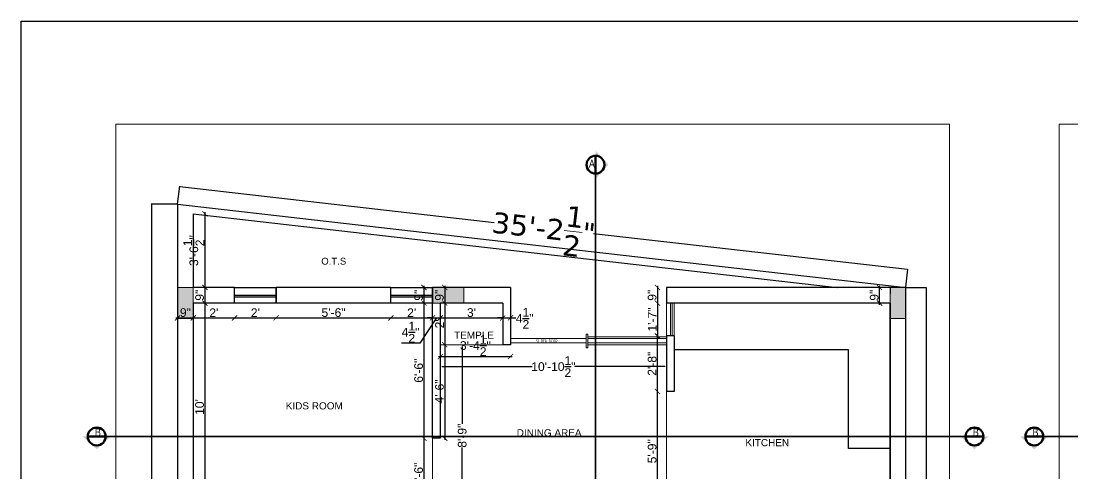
# Model space of a CAD drawing. Header units: inches. Extents: x -22123 to -20407, y -44696 to -43478.
# Drawn here: x -22123 to -21516, y -43739 to -43478 of the extents above; entities that cross this region are included whole.
import ezdxf

# ---------------------------------------------------------------- set-up
doc = ezdxf.new("R2010")
doc.units = ezdxf.units.IN
doc.header["$LTSCALE"] = 0.01
doc.header["$MEASUREMENT"] = 0
doc.header["$PDMODE"] = 3
for name, color, linetype in [('7', 5, 'Continuous'), ('PDF3_Text', 6, 'Continuous'), ('TEXT', 7, 'Continuous')]:
    doc.layers.add(name, color=color, linetype=linetype)
for name, color, linetype, lineweight in [('A-HATCH', 9, 'Continuous', 5), ('DIMENSION', 253, 'Continuous', 0), ('wall', 30, 'Continuous', 50)]:
    doc.layers.add(name, color=color, linetype=linetype, lineweight=lineweight)
doc.styles.add('ISO', font='iso.shx', dxfattribs={"width": 0.7})
doc.styles.add('PDF Arial', font='arial.ttf')
doc.styles.add('SMALL', font='arial.ttf')
doc.styles.get("Standard").update_dxf_attribs({"font": 'arial.ttf'})
doc.styles.add('style1', font='verdana.ttf', dxfattribs={"height": 12})
doc.dimstyles.new('Copy of Standard', dxfattribs={"dimtxt": 12, "dimasz": 0.18, "dimexe": 0.18, "dimexo": 0.0625, "dimgap": 0.09, "dimtad": 0, "dimdec": 1, "dimzin": 0, "dimdsep": 46, "dimlunit": 4, "dimtxsty": 'style1', "dimcen": 0.09, "dimadec": 0, "dimazin": 0, "dimtfac": 1, "dimtdec": 1, "dimtofl": 0, "dimtmove": 0, "dimatfit": 3, "dimfxl": 1, "dimtolj": 1, "dimtzin": 0, "dimarcsym": 0})
doc.dimstyles.new('Standard$0', dxfattribs={"dimtxt": 9, "dimasz": 6, "dimexe": 0.0625, "dimexo": 0.0625, "dimgap": 0.09, "dimtad": 0, "dimdec": 4, "dimzin": 0, "dimdsep": 46, "dimlunit": 4, "dimtxsty": 'Standard', "dimcen": 0.09, "dimse1": 1, "dimse2": 1, "dimclrt": 256, "dimadec": 0, "dimazin": 0, "dimtfac": 1, "dimtdec": 4, "dimtofl": 0, "dimtmove": 0, "dimatfit": 1, "dimfxl": 1, "dimtolj": 1, "dimtzin": 0, "dimarcsym": 0})
doc.dimstyles.new('working', dxfattribs={"dimtxt": 5, "dimasz": 3, "dimexe": 1, "dimexo": 0, "dimgap": 0.5, "dimtad": 1, "dimdec": 1, "dimzin": 0, "dimdsep": 46, "dimlunit": 4, "dimtxsty": 'SMALL', "dimblk": 'ARCHTICK', "dimcen": 1, "dimdle": 1, "dimse1": 1, "dimse2": 1, "dimclrd": 256, "dimclre": 256, "dimclrt": 256, "dimadec": 0, "dimazin": 0, "dimtfac": 1, "dimtdec": 1, "dimtmove": 1, "dimatfit": 0, "dimldrblk": 'ARCHTICK', "dimfxl": 1, "dimtolj": 1, "dimtzin": 0, "dimlwd": -1, "dimlwe": -1, "dimarcsym": 0})

# ---------------------------------------------------------------- blocks, each defined once
blk = doc.blocks.new('*D405')
at = {"layer": 'Defpoints', "color": 0, "ltscale": 12, "transparency": 16777216}
for p in [(-21612.23, -43631.64), (-21600.54, -43631.64), (-21612.23, -44087.64)]:
    blk.add_point(p, dxfattribs=at)
at = {"layer": 'DIMENSION', "color": 0, "lineweight": -2, "ltscale": 12, "transparency": 16777216}
for p, q in [((-21612.17, -43631.64), (-21600.36, -43631.64)), ((-21600.54, -43631.82), (-21600.54, -43849.68)), ((-21600.54, -44087.46), (-21600.54, -43872.61)), ((-21612.17, -44087.64), (-21600.36, -44087.64))]:
    blk.add_line(p, q, dxfattribs=at)
at = {"layer": 'DIMENSION', "color": 0, "ltscale": 12, "transparency": 16777216}
for points in [[(-21600.57, -43631.82), (-21600.51, -43631.82), (-21600.54, -43631.64)], [(-21600.57, -44087.46), (-21600.51, -44087.46), (-21600.54, -44087.64)]]:
    blk.add_solid(points, dxfattribs=at)
at = {"layer": 'DIMENSION', "color": 0, "ltscale": 12, "transparency": 16777216, "insert": (-21600.54, -43861.14), "char_height": 12, "attachment_point": 5, "rotation": 90, "style": 'style1'}
blk.add_mtext("\\A1;38'", dxfattribs=at)
blk = doc.blocks.new('*D406')
at = {"layer": 'Defpoints', "color": 0, "ltscale": 12, "transparency": 16777216}
for p in [(-22032.23, -43583.64), (-21611.06, -43621.37), (-21612.23, -43631.64)]:
    blk.add_point(p, dxfattribs=at)
at = {"layer": 'DIMENSION', "color": 0, "lineweight": -2, "ltscale": 12, "transparency": 16777216}
for p, q in [((-22032.22, -43583.58), (-22031.03, -43573.19)), ((-22030.88, -43573.39), (-21849.71, -43594.09)), ((-21611.23, -43621.35), (-21792.4, -43600.64)), ((-21612.22, -43631.58), (-21611.03, -43621.19))]:
    blk.add_line(p, q, dxfattribs=at)
at = {"layer": 'DIMENSION', "color": 0, "ltscale": 12, "transparency": 16777216}
for points in [[(-22030.87, -43573.36), (-22030.88, -43573.42), (-22031.06, -43573.37)], [(-21611.23, -43621.32), (-21611.24, -43621.38), (-21611.06, -43621.37)]]:
    blk.add_solid(points, dxfattribs=at)
at = {"layer": 'DIMENSION', "color": 0, "ltscale": 12, "transparency": 16777216, "insert": (-21821.06, -43597.37), "char_height": 12, "attachment_point": 5, "rotation": 353.4802, "style": 'style1'}
blk.add_mtext('\\A1;35\'-2{\\H1.000000x;\\S1/2;}"', dxfattribs=at)
blk = doc.blocks.new('_ArchTick')
at = {"color": 0, "linetype": 'ByBlock', "const_width": 0.15}
blk.add_lwpolyline([(-0.5, -0.5), (0.5, 0.5)], dxfattribs=at)
blk = doc.blocks.new('*D407')
at = {"layer": '7', "ltscale": 12, "transparency": 16777216}
blk.add_line((-22033.23, -43649.23), (-22022.23, -43649.23), dxfattribs=at)
at = {"layer": 'Defpoints', "color": 0, "ltscale": 12, "transparency": 16777216}
for p in [(-22032.23, -43642.79), (-22023.23, -43640.64), (-22023.23, -43649.23)]:
    blk.add_point(p, dxfattribs=at)
at = {"layer": '7', "ltscale": 12, "transparency": 16777216, "xscale": 3, "yscale": 3, "zscale": 3, "rotation": 180}
blk.add_blockref('_ArchTick', (-22032.23, -43649.23), dxfattribs=at)
at = {"layer": '7', "ltscale": 12, "transparency": 16777216, "xscale": 3, "yscale": 3, "zscale": 3}
blk.add_blockref('_ArchTick', (-22023.23, -43649.23), dxfattribs=at)
at = {"layer": '7', "ltscale": 12, "transparency": 16777216, "insert": (-22027.73, -43646.18), "char_height": 5, "attachment_point": 5, "style": 'SMALL'}
blk.add_mtext('\\A1;9"', dxfattribs=at)
blk = doc.blocks.new('*D408')
at = {"layer": '7', "ltscale": 12, "transparency": 16777216}
blk.add_line((-22024.23, -43649.23), (-21998.39, -43649.23), dxfattribs=at)
at = {"layer": 'Defpoints', "color": 0, "ltscale": 12, "transparency": 16777216}
for p in [(-22023.23, -43640.64), (-21999.39, -43640.64), (-21999.39, -43649.23)]:
    blk.add_point(p, dxfattribs=at)
at = {"layer": '7', "ltscale": 12, "transparency": 16777216, "xscale": 3, "yscale": 3, "zscale": 3, "rotation": 180}
blk.add_blockref('_ArchTick', (-22023.23, -43649.23), dxfattribs=at)
at = {"layer": '7', "ltscale": 12, "transparency": 16777216, "xscale": 3, "yscale": 3, "zscale": 3}
blk.add_blockref('_ArchTick', (-21999.39, -43649.23), dxfattribs=at)
at = {"layer": '7', "ltscale": 12, "transparency": 16777216, "insert": (-22011.31, -43646.22), "char_height": 5, "attachment_point": 5, "style": 'SMALL'}
blk.add_mtext("\\A1;2'", dxfattribs=at)
blk = doc.blocks.new('*D409')
at = {"layer": '7', "ltscale": 12, "transparency": 16777216}
blk.add_line((-22000.39, -43649.23), (-21974.39, -43649.23), dxfattribs=at)
at = {"layer": 'Defpoints', "color": 0, "ltscale": 12, "transparency": 16777216}
for p in [(-21999.39, -43640.64), (-21975.39, -43640.64), (-21975.39, -43649.23)]:
    blk.add_point(p, dxfattribs=at)
at = {"layer": '7', "ltscale": 12, "transparency": 16777216, "xscale": 3, "yscale": 3, "zscale": 3, "rotation": 180}
blk.add_blockref('_ArchTick', (-21999.39, -43649.23), dxfattribs=at)
at = {"layer": '7', "ltscale": 12, "transparency": 16777216, "xscale": 3, "yscale": 3, "zscale": 3}
blk.add_blockref('_ArchTick', (-21975.39, -43649.23), dxfattribs=at)
at = {"layer": '7', "ltscale": 12, "transparency": 16777216, "insert": (-21987.39, -43646.22), "char_height": 5, "attachment_point": 5, "style": 'SMALL'}
blk.add_mtext("\\A1;2'", dxfattribs=at)
blk = doc.blocks.new('*D410')
at = {"layer": '7', "ltscale": 12, "transparency": 16777216}
blk.add_line((-21976.39, -43649.23), (-21908.22, -43649.23), dxfattribs=at)
at = {"layer": 'Defpoints', "color": 0, "ltscale": 12, "transparency": 16777216}
for p in [(-21975.39, -43640.64), (-21909.22, -43640.64), (-21909.22, -43649.23)]:
    blk.add_point(p, dxfattribs=at)
at = {"layer": '7', "ltscale": 12, "transparency": 16777216, "xscale": 3, "yscale": 3, "zscale": 3, "rotation": 180}
blk.add_blockref('_ArchTick', (-21975.39, -43649.23), dxfattribs=at)
at = {"layer": '7', "ltscale": 12, "transparency": 16777216, "xscale": 3, "yscale": 3, "zscale": 3}
blk.add_blockref('_ArchTick', (-21909.22, -43649.23), dxfattribs=at)
at = {"layer": '7', "ltscale": 12, "transparency": 16777216, "insert": (-21942.3, -43646.18), "char_height": 5, "attachment_point": 5, "style": 'SMALL'}
blk.add_mtext('\\A1;5\'-6"', dxfattribs=at)
blk = doc.blocks.new('*D411')
at = {"layer": '7', "ltscale": 12, "transparency": 16777216}
blk.add_line((-21910.22, -43649.23), (-21884.22, -43649.23), dxfattribs=at)
at = {"layer": 'Defpoints', "color": 0, "ltscale": 12, "transparency": 16777216}
for p in [(-21909.22, -43640.64), (-21885.22, -43640.64), (-21885.22, -43649.23)]:
    blk.add_point(p, dxfattribs=at)
at = {"layer": '7', "ltscale": 12, "transparency": 16777216, "xscale": 3, "yscale": 3, "zscale": 3, "rotation": 180}
blk.add_blockref('_ArchTick', (-21909.22, -43649.23), dxfattribs=at)
at = {"layer": '7', "ltscale": 12, "transparency": 16777216, "xscale": 3, "yscale": 3, "zscale": 3}
blk.add_blockref('_ArchTick', (-21885.22, -43649.23), dxfattribs=at)
at = {"layer": '7', "ltscale": 12, "transparency": 16777216, "insert": (-21897.22, -43646.22), "char_height": 5, "attachment_point": 5, "style": 'SMALL'}
blk.add_mtext("\\A1;2'", dxfattribs=at)
blk = doc.blocks.new('*D412')
at = {"layer": '7', "ltscale": 12, "transparency": 16777216}
for p, q in [((-21882.97, -43649.23), (-21892.58, -43663.82)), ((-21885.22, -43649.23), (-21888.22, -43649.23)), ((-21885.22, -43649.23), (-21880.73, -43649.23)), ((-21885.22, -43649.23), (-21880.73, -43649.23)), ((-21880.73, -43649.23), (-21877.73, -43649.23)), ((-21892.58, -43663.82), (-21903.17, -43663.82))]:
    blk.add_line(p, q, dxfattribs=at)
at = {"layer": 'Defpoints', "color": 0, "ltscale": 12, "transparency": 16777216}
for p in [(-21885.22, -43640.64), (-21880.73, -43640.64), (-21880.73, -43649.23)]:
    blk.add_point(p, dxfattribs=at)
at = {"layer": '7', "ltscale": 12, "transparency": 16777216, "xscale": 3, "yscale": 3, "zscale": 3}
blk.add_blockref('_ArchTick', (-21885.22, -43649.23), dxfattribs=at)
at = {"layer": '7', "ltscale": 12, "transparency": 16777216, "xscale": 3, "yscale": 3, "zscale": 3, "rotation": 180}
blk.add_blockref('_ArchTick', (-21880.73, -43649.23), dxfattribs=at)
at = {"layer": '7', "ltscale": 12, "transparency": 16777216, "insert": (-21897.88, -43657.46), "char_height": 5, "attachment_point": 5, "style": 'SMALL'}
blk.add_mtext('\\A1;4{\\H1.000000x;\\S1/2;}"', dxfattribs=at)
blk = doc.blocks.new('*D413')
at = {"layer": '7', "ltscale": 12, "transparency": 16777216}
blk.add_line((-21881.73, -43649.23), (-21843.73, -43649.23), dxfattribs=at)
at = {"layer": 'Defpoints', "color": 0, "ltscale": 12, "transparency": 16777216}
for p in [(-21880.73, -43640.64), (-21844.73, -43640.64), (-21844.73, -43649.23)]:
    blk.add_point(p, dxfattribs=at)
at = {"layer": '7', "ltscale": 12, "transparency": 16777216, "xscale": 3, "yscale": 3, "zscale": 3, "rotation": 180}
blk.add_blockref('_ArchTick', (-21880.73, -43649.23), dxfattribs=at)
at = {"layer": '7', "ltscale": 12, "transparency": 16777216, "xscale": 3, "yscale": 3, "zscale": 3}
blk.add_blockref('_ArchTick', (-21844.73, -43649.23), dxfattribs=at)
at = {"layer": '7', "ltscale": 12, "transparency": 16777216, "insert": (-21862.73, -43646.17), "char_height": 5, "attachment_point": 5, "style": 'SMALL'}
blk.add_mtext("\\A1;3'", dxfattribs=at)
blk = doc.blocks.new('*D414')
at = {"layer": '7', "ltscale": 12, "transparency": 16777216}
for p, q in [((-21844.73, -43649.23), (-21847.73, -43649.23)), ((-21844.73, -43649.23), (-21840.23, -43649.23)), ((-21840.23, -43649.23), (-21837.23, -43649.23))]:
    blk.add_line(p, q, dxfattribs=at)
at = {"layer": 'Defpoints', "color": 0, "ltscale": 12, "transparency": 16777216}
for p in [(-21844.73, -43640.64), (-21840.23, -43648.15), (-21840.23, -43649.23)]:
    blk.add_point(p, dxfattribs=at)
at = {"layer": '7', "ltscale": 12, "transparency": 16777216, "xscale": 3, "yscale": 3, "zscale": 3}
blk.add_blockref('_ArchTick', (-21844.73, -43649.23), dxfattribs=at)
at = {"layer": '7', "ltscale": 12, "transparency": 16777216, "xscale": 3, "yscale": 3, "zscale": 3, "rotation": 180}
blk.add_blockref('_ArchTick', (-21840.23, -43649.23), dxfattribs=at)
at = {"layer": '7', "ltscale": 12, "transparency": 16777216, "insert": (-21832.04, -43649.47), "char_height": 5, "attachment_point": 5, "style": 'SMALL'}
blk.add_mtext('\\A1;4{\\H1.000000x;\\S1/2;}"', dxfattribs=at)
blk = doc.blocks.new('*D415')
at = {"layer": '7', "ltscale": 12, "transparency": 16777216}
blk.add_line((-22016.49, -43588.2), (-22016.49, -43632.64), dxfattribs=at)
at = {"layer": 'Defpoints', "color": 0, "ltscale": 12, "transparency": 16777216}
for p in [(-22023.23, -43589.2), (-22023.23, -43631.64), (-22016.49, -43631.64)]:
    blk.add_point(p, dxfattribs=at)
at = {"layer": '7', "ltscale": 12, "transparency": 16777216, "xscale": 3, "yscale": 3, "zscale": 3}
for p, rotation in [((-22016.49, -43589.2), 90), ((-22016.49, -43631.64), 270)]:
    blk.add_blockref('_ArchTick', p, dxfattribs=dict(at, rotation=rotation))
at = {"layer": '7', "ltscale": 12, "transparency": 16777216, "insert": (-22022.89, -43610.42), "char_height": 5, "attachment_point": 5, "rotation": 90, "style": 'SMALL'}
blk.add_mtext('\\A1;3\'-6{\\H1.000000x;\\S1/2;}"', dxfattribs=at)
blk = doc.blocks.new('*D416')
at = {"layer": '7', "ltscale": 12, "transparency": 16777216}
blk.add_line((-22016.49, -43630.64), (-22016.49, -43641.64), dxfattribs=at)
at = {"layer": 'Defpoints', "color": 0, "ltscale": 12, "transparency": 16777216}
for p in [(-22023.23, -43631.64), (-22023.23, -43640.64), (-22016.49, -43640.64)]:
    blk.add_point(p, dxfattribs=at)
at = {"layer": '7', "ltscale": 12, "transparency": 16777216, "xscale": 3, "yscale": 3, "zscale": 3}
for p, rotation in [((-22016.49, -43631.64), 90), ((-22016.49, -43640.64), 270)]:
    blk.add_blockref('_ArchTick', p, dxfattribs=dict(at, rotation=rotation))
at = {"layer": '7', "ltscale": 12, "transparency": 16777216, "insert": (-22019.55, -43636.14), "char_height": 5, "attachment_point": 5, "rotation": 90, "style": 'SMALL'}
blk.add_mtext('\\A1;9"', dxfattribs=at)
blk = doc.blocks.new('*D417')
at = {"layer": '7', "ltscale": 12, "transparency": 16777216}
blk.add_line((-22016.49, -43639.64), (-22016.49, -43761.64), dxfattribs=at)
at = {"layer": 'Defpoints', "color": 0, "ltscale": 12, "transparency": 16777216}
for p in [(-22023.23, -43640.64), (-22023.23, -43760.64), (-22016.49, -43760.64)]:
    blk.add_point(p, dxfattribs=at)
at = {"layer": '7', "ltscale": 12, "transparency": 16777216, "xscale": 3, "yscale": 3, "zscale": 3}
for p, rotation in [((-22016.49, -43640.64), 90), ((-22016.49, -43760.64), 270)]:
    blk.add_blockref('_ArchTick', p, dxfattribs=dict(at, rotation=rotation))
at = {"layer": '7', "ltscale": 12, "transparency": 16777216, "insert": (-22019.55, -43700.64), "char_height": 5, "attachment_point": 5, "rotation": 90, "style": 'SMALL'}
blk.add_mtext("\\A1;10'", dxfattribs=at)
blk = doc.blocks.new('*D422')
at = {"layer": '7', "ltscale": 12, "transparency": 16777216}
blk.add_line((-21890.15, -43630.64), (-21890.15, -43641.64), dxfattribs=at)
at = {"layer": 'Defpoints', "color": 0, "ltscale": 12, "transparency": 16777216}
for p in [(-21885.22, -43631.64), (-21890.15, -43640.64), (-21885.22, -43640.64)]:
    blk.add_point(p, dxfattribs=at)
at = {"layer": '7', "ltscale": 12, "transparency": 16777216, "xscale": 3, "yscale": 3, "zscale": 3}
for p, rotation in [((-21890.15, -43631.64), 90), ((-21890.15, -43640.64), 270)]:
    blk.add_blockref('_ArchTick', p, dxfattribs=dict(at, rotation=rotation))
at = {"layer": '7', "ltscale": 12, "transparency": 16777216, "insert": (-21893.2, -43636.14), "char_height": 5, "attachment_point": 5, "rotation": 90, "style": 'SMALL'}
blk.add_mtext('\\A1;9"', dxfattribs=at)
blk = doc.blocks.new('*D423')
at = {"layer": '7', "ltscale": 12, "transparency": 16777216}
blk.add_line((-21890.15, -43639.64), (-21890.15, -43719.64), dxfattribs=at)
at = {"layer": 'Defpoints', "color": 0, "ltscale": 12, "transparency": 16777216}
for p in [(-21885.22, -43640.64), (-21890.15, -43718.64), (-21885.22, -43718.64)]:
    blk.add_point(p, dxfattribs=at)
at = {"layer": '7', "ltscale": 12, "transparency": 16777216, "xscale": 3, "yscale": 3, "zscale": 3}
for p, rotation in [((-21890.15, -43640.64), 90), ((-21890.15, -43718.64), 270)]:
    blk.add_blockref('_ArchTick', p, dxfattribs=dict(at, rotation=rotation))
at = {"layer": '7', "ltscale": 12, "transparency": 16777216, "insert": (-21893.2, -43679.64), "char_height": 5, "attachment_point": 5, "rotation": 90, "style": 'SMALL'}
blk.add_mtext('\\A1;6\'-6"', dxfattribs=at)
blk = doc.blocks.new('*D424')
at = {"layer": '7', "ltscale": 12, "transparency": 16777216}
blk.add_line((-21890.15, -43717.64), (-21890.15, -43761.64), dxfattribs=at)
at = {"layer": 'Defpoints', "color": 0, "ltscale": 12, "transparency": 16777216}
for p in [(-21885.22, -43718.64), (-21890.15, -43760.64), (-21885.27, -43760.64)]:
    blk.add_point(p, dxfattribs=at)
at = {"layer": '7', "ltscale": 12, "transparency": 16777216, "xscale": 3, "yscale": 3, "zscale": 3}
for p, rotation in [((-21890.15, -43718.64), 90), ((-21890.15, -43760.64), 270)]:
    blk.add_blockref('_ArchTick', p, dxfattribs=dict(at, rotation=rotation))
at = {"layer": '7', "ltscale": 12, "transparency": 16777216, "insert": (-21893.2, -43739.64), "char_height": 5, "attachment_point": 5, "rotation": 90, "style": 'SMALL'}
blk.add_mtext('\\A1;3\'-6"', dxfattribs=at)
blk = doc.blocks.new('*D448')
at = {"layer": '7', "ltscale": 12, "transparency": 16777216}
blk.add_line((-21878.14, -43630.64), (-21878.14, -43641.64), dxfattribs=at)
at = {"layer": 'Defpoints', "color": 0, "ltscale": 12, "transparency": 16777216}
for p in [(-21878.14, -43631.64), (-21878.14, -43640.64), (-21878.14, -43640.64)]:
    blk.add_point(p, dxfattribs=at)
at = {"layer": '7', "ltscale": 12, "transparency": 16777216, "xscale": 3, "yscale": 3, "zscale": 3}
for p, rotation in [((-21878.14, -43631.64), 90), ((-21878.14, -43640.64), 270)]:
    blk.add_blockref('_ArchTick', p, dxfattribs=dict(at, rotation=rotation))
at = {"layer": '7', "ltscale": 12, "transparency": 16777216, "insert": (-21881.19, -43636.14), "char_height": 5, "attachment_point": 5, "rotation": 90, "style": 'SMALL'}
blk.add_mtext('\\A1;9"', dxfattribs=at)
blk = doc.blocks.new('*D449')
at = {"layer": '7', "ltscale": 12, "transparency": 16777216}
blk.add_line((-21878.14, -43639.64), (-21878.14, -43665.67), dxfattribs=at)
at = {"layer": 'Defpoints', "color": 0, "ltscale": 12, "transparency": 16777216}
for p in [(-21878.14, -43640.64), (-21880.73, -43664.67), (-21878.14, -43664.67)]:
    blk.add_point(p, dxfattribs=at)
at = {"layer": '7', "ltscale": 12, "transparency": 16777216, "xscale": 3, "yscale": 3, "zscale": 3}
for p, rotation in [((-21878.14, -43640.64), 90), ((-21878.14, -43664.67), 270)]:
    blk.add_blockref('_ArchTick', p, dxfattribs=dict(at, rotation=rotation))
at = {"layer": '7', "ltscale": 12, "transparency": 16777216, "insert": (-21881.15, -43652.65), "char_height": 5, "attachment_point": 5, "rotation": 90, "style": 'SMALL'}
blk.add_mtext("\\A1;2'", dxfattribs=at)
blk = doc.blocks.new('*D450')
at = {"layer": '7', "ltscale": 12, "transparency": 16777216}
blk.add_line((-21878.14, -43663.67), (-21878.14, -43719.64), dxfattribs=at)
at = {"layer": 'Defpoints', "color": 0, "ltscale": 12, "transparency": 16777216}
for p in [(-21880.73, -43664.67), (-21880.73, -43718.64), (-21878.14, -43718.64)]:
    blk.add_point(p, dxfattribs=at)
at = {"layer": '7', "ltscale": 12, "transparency": 16777216, "xscale": 3, "yscale": 3, "zscale": 3}
for p, rotation in [((-21878.14, -43664.67), 90), ((-21878.14, -43718.64), 270)]:
    blk.add_blockref('_ArchTick', p, dxfattribs=dict(at, rotation=rotation))
at = {"layer": '7', "ltscale": 12, "transparency": 16777216, "insert": (-21881.19, -43691.65), "char_height": 5, "attachment_point": 5, "rotation": 90, "style": 'SMALL'}
blk.add_mtext('\\A1;4\'-6"', dxfattribs=at)
blk = doc.blocks.new('*D451')
at = {"layer": '7', "ltscale": 12, "transparency": 16777216}
blk.add_line((-21881.73, -43671.55), (-21839.23, -43671.55), dxfattribs=at)
at = {"layer": 'Defpoints', "color": 0, "ltscale": 12, "transparency": 16777216}
for p in [(-21880.73, -43664.67), (-21840.23, -43664.67), (-21840.23, -43671.55)]:
    blk.add_point(p, dxfattribs=at)
at = {"layer": '7', "ltscale": 12, "transparency": 16777216, "xscale": 3, "yscale": 3, "zscale": 3, "rotation": 180}
blk.add_blockref('_ArchTick', (-21880.73, -43671.55), dxfattribs=at)
at = {"layer": '7', "ltscale": 12, "transparency": 16777216, "xscale": 3, "yscale": 3, "zscale": 3}
blk.add_blockref('_ArchTick', (-21840.23, -43671.55), dxfattribs=at)
at = {"layer": '7', "ltscale": 12, "transparency": 16777216, "insert": (-21860.48, -43665.16), "char_height": 5, "attachment_point": 5, "style": 'SMALL'}
blk.add_mtext('\\A1;3\'-4{\\H1.000000x;\\S1/2;}"', dxfattribs=at)
blk = doc.blocks.new('*D452')
at = {"layer": '7', "ltscale": 12, "transparency": 16777216}
blk.add_line((-21755.47, -43761.64), (-21755.47, -43690.67), dxfattribs=at)
at = {"layer": 'Defpoints', "color": 0, "ltscale": 12, "transparency": 16777216}
for p in [(-21755.47, -43691.67), (-21750.23, -43691.67), (-21750.23, -43760.64)]:
    blk.add_point(p, dxfattribs=at)
at = {"layer": '7', "ltscale": 12, "transparency": 16777216, "xscale": 3, "yscale": 3, "zscale": 3}
for p, rotation in [((-21755.47, -43691.67), 90), ((-21755.47, -43760.64), 270)]:
    blk.add_blockref('_ArchTick', p, dxfattribs=dict(at, rotation=rotation))
at = {"layer": '7', "ltscale": 12, "transparency": 16777216, "insert": (-21758.52, -43726.16), "char_height": 5, "attachment_point": 5, "rotation": 90, "style": 'SMALL'}
blk.add_mtext('\\A1;5\'-9"', dxfattribs=at)
blk = doc.blocks.new('*D453')
at = {"layer": '7', "ltscale": 12, "transparency": 16777216}
blk.add_line((-21755.47, -43692.67), (-21755.47, -43658.64), dxfattribs=at)
at = {"layer": 'Defpoints', "color": 0, "ltscale": 12, "transparency": 16777216}
for p in [(-21755.47, -43659.64), (-21750.23, -43659.64), (-21750.23, -43691.67)]:
    blk.add_point(p, dxfattribs=at)
at = {"layer": '7', "ltscale": 12, "transparency": 16777216, "xscale": 3, "yscale": 3, "zscale": 3}
for p, rotation in [((-21755.47, -43659.64), 90), ((-21755.47, -43691.67), 270)]:
    blk.add_blockref('_ArchTick', p, dxfattribs=dict(at, rotation=rotation))
at = {"layer": '7', "ltscale": 12, "transparency": 16777216, "insert": (-21758.52, -43675.66), "char_height": 5, "attachment_point": 5, "rotation": 90, "style": 'SMALL'}
blk.add_mtext('\\A1;2\'-8"', dxfattribs=at)
blk = doc.blocks.new('*D474')
at = {"layer": 'Defpoints', "color": 0, "ltscale": 12, "transparency": 16777216}
for p in [(-22047.21, -43583.64), (-22032.23, -43583.64), (-22032.23, -44087.64)]:
    blk.add_point(p, dxfattribs=at)
at = {"layer": 'DIMENSION', "color": 0, "lineweight": -2, "ltscale": 12, "transparency": 16777216}
for p, q in [((-22032.29, -43583.64), (-22047.39, -43583.64)), ((-22047.21, -43583.82), (-22047.21, -43823.81)), ((-22047.21, -44087.46), (-22047.21, -43847.47)), ((-22032.29, -44087.64), (-22047.39, -44087.64))]:
    blk.add_line(p, q, dxfattribs=at)
at = {"layer": 'DIMENSION', "color": 0, "ltscale": 12, "transparency": 16777216}
for points in [[(-22047.24, -43583.82), (-22047.18, -43583.82), (-22047.21, -43583.64)], [(-22047.24, -44087.46), (-22047.18, -44087.46), (-22047.21, -44087.64)]]:
    blk.add_solid(points, dxfattribs=at)
at = {"layer": 'DIMENSION', "color": 0, "ltscale": 12, "transparency": 16777216, "insert": (-22047.21, -43835.64), "char_height": 12, "attachment_point": 5, "rotation": 90, "style": 'style1'}
blk.add_mtext("\\A1;42'", dxfattribs=at)
blk = doc.blocks.new('*D478')
at = {"layer": '7', "ltscale": 12, "transparency": 16777216}
blk.add_line((-21627.4, -43641.64), (-21627.4, -43630.64), dxfattribs=at)
at = {"layer": 'Defpoints', "color": 0, "ltscale": 12, "transparency": 16777216}
for p in [(-21627.4, -43631.64), (-21621.23, -43631.64), (-21621.23, -43640.64)]:
    blk.add_point(p, dxfattribs=at)
at = {"layer": '7', "ltscale": 12, "transparency": 16777216, "xscale": 3, "yscale": 3, "zscale": 3}
for p, rotation in [((-21627.4, -43631.64), 90), ((-21627.4, -43640.64), 270)]:
    blk.add_blockref('_ArchTick', p, dxfattribs=dict(at, rotation=rotation))
at = {"layer": '7', "ltscale": 12, "transparency": 16777216, "insert": (-21630.45, -43636.14), "char_height": 5, "attachment_point": 5, "rotation": 90, "style": 'SMALL'}
blk.add_mtext('\\A1;9"', dxfattribs=at)
blk = doc.blocks.new('GDG')
at = {"layer": '7', "lineweight": 0, "ltscale": 12}
h = blk.add_hatch(color=0, dxfattribs=at)
h.dxf.hatch_style = 1
h.paths.add_polyline_path([(15399.68, -12913.11), (15408.68, -12913.11), (15408.68, -12895.11), (15399.68, -12895.11)])
at = {"layer": '7', "color": 0, "lineweight": 0, "ltscale": 12}
blk.add_lwpolyline([(15399.68, -12895.11), (15408.68, -12895.11), (15408.68, -12913.11), (15399.68, -12913.11)], close=True, dxfattribs=at)
blk = doc.blocks.new('*D509')
at = {"layer": '7', "ltscale": 12, "transparency": 16777216}
blk.add_line((-21755.47, -43639.64), (-21755.47, -43660.64), dxfattribs=at)
at = {"layer": 'Defpoints', "color": 0, "ltscale": 12, "transparency": 16777216}
for p in [(-21750.23, -43640.64), (-21755.47, -43659.64), (-21750.23, -43659.64)]:
    blk.add_point(p, dxfattribs=at)
at = {"layer": '7', "ltscale": 12, "transparency": 16777216, "xscale": 3, "yscale": 3, "zscale": 3}
for p, rotation in [((-21755.47, -43640.64), 90), ((-21755.47, -43659.64), 270)]:
    blk.add_blockref('_ArchTick', p, dxfattribs=dict(at, rotation=rotation))
at = {"layer": '7', "lineweight": 0, "ltscale": 12, "transparency": 16777216, "insert": (-21758.48, -43650.14), "char_height": 5, "attachment_point": 5, "rotation": 90, "style": 'SMALL'}
blk.add_mtext('\\A1;1\'-7"', dxfattribs=at)
blk = doc.blocks.new('*D510')
at = {"layer": '7', "ltscale": 12, "transparency": 16777216}
blk.add_line((-21755.47, -43630.64), (-21755.47, -43641.64), dxfattribs=at)
at = {"layer": 'Defpoints', "color": 0, "ltscale": 12, "transparency": 16777216}
for p in [(-21750.23, -43631.64), (-21755.47, -43640.64), (-21750.23, -43640.64)]:
    blk.add_point(p, dxfattribs=at)
at = {"layer": '7', "ltscale": 12, "transparency": 16777216, "xscale": 3, "yscale": 3, "zscale": 3}
for p, rotation in [((-21755.47, -43631.64), 90), ((-21755.47, -43640.64), 270)]:
    blk.add_blockref('_ArchTick', p, dxfattribs=dict(at, rotation=rotation))
at = {"layer": '7', "lineweight": 0, "ltscale": 12, "transparency": 16777216, "insert": (-21758.52, -43636.14), "char_height": 5, "attachment_point": 5, "rotation": 90, "style": 'SMALL'}
blk.add_mtext('\\A1;9"', dxfattribs=at)
blk = doc.blocks.new('*D511')
at = {"layer": 'Defpoints', "color": 0, "transparency": 16777216}
for p in [(-21880.73, -43677.3), (-21750.23, -43677.3), (-21750.23, -43677.3)]:
    blk.add_point(p, dxfattribs=at)
at = {"layer": 'TEXT', "color": 0, "lineweight": -2, "transparency": 16777216}
for p, q in [((-21879.73, -43677.3), (-21827.69, -43677.3)), ((-21751.23, -43677.3), (-21803.27, -43677.3))]:
    blk.add_line(p, q, dxfattribs=at)
at = {"layer": 'TEXT', "color": 0, "transparency": 16777216}
for points in [[(-21879.73, -43677.14), (-21879.73, -43677.47), (-21880.73, -43677.3)], [(-21751.23, -43677.14), (-21751.23, -43677.47), (-21750.23, -43677.3)]]:
    blk.add_solid(points, dxfattribs=at)
at = {"layer": 'TEXT', "transparency": 16777216, "insert": (-21815.48, -43677.3), "char_height": 5, "attachment_point": 5}
blk.add_mtext('\\A1;10\'-10{\\H1.000000x;\\S1/2;}"', dxfattribs=at)
blk = doc.blocks.new('*D512')
at = {"layer": 'Defpoints', "color": 0, "transparency": 16777216}
for p in [(-21874.14, -43664.67), (-21880.73, -43769.64), (-21868.09, -43769.64)]:
    blk.add_point(p, dxfattribs=at)
at = {"layer": 'TEXT', "color": 0, "lineweight": -2, "transparency": 16777216}
for p, q in [((-21868.09, -43665.67), (-21868.09, -43710.41)), ((-21868.09, -43768.64), (-21868.09, -43723.89))]:
    blk.add_line(p, q, dxfattribs=at)
at = {"layer": 'TEXT', "color": 0, "transparency": 16777216}
for points in [[(-21868.25, -43665.67), (-21867.92, -43665.67), (-21868.09, -43664.67)], [(-21868.25, -43768.64), (-21867.92, -43768.64), (-21868.09, -43769.64)]]:
    blk.add_solid(points, dxfattribs=at)
at = {"layer": 'TEXT', "transparency": 16777216, "insert": (-21868.09, -43717.15), "char_height": 5, "attachment_point": 5, "rotation": 90}
blk.add_mtext('\\A1;8\'-9"', dxfattribs=at)

msp = doc.modelspace()

# ---------------------------------------------------------------- hatches: boundary and pattern name
at = {"layer": 'A-HATCH'}
h = msp.add_hatch(color=256, dxfattribs=at)
h.dxf.hatch_style = 1
h.paths.add_polyline_path([(-21791.17812, -43568.94755), (-21783.81024, -43560.82344), (-21791.17812, -43552.69933), (-21791.17812, -43555.66648, -0.414213562), (-21786.02117, -43560.82344, -0.414213562), (-21791.17812, -43565.98039)])
h = msp.add_hatch(color=256, dxfattribs=at)
h.dxf.hatch_style = 1
h.paths.add_polyline_path([(-22087.02171, -43717.61627), (-22078.89761, -43724.98416), (-22070.7735, -43717.61627), (-22073.74065, -43717.61627, -0.414213562), (-22078.89761, -43722.77323, -0.414213562), (-22084.05456, -43717.61627)])
h = msp.add_hatch(color=256, dxfattribs=at)
h.dxf.hatch_style = 1
h.paths.add_polyline_path([(-21580.71535, -43717.61627), (-21572.59124, -43724.98416), (-21564.46713, -43717.61627), (-21567.43429, -43717.61627, -0.414213562), (-21572.59124, -43722.77323, -0.414213562), (-21577.7482, -43717.61627)])
h = msp.add_hatch(color=256, dxfattribs=at)
h.dxf.hatch_style = 1
h.paths.add_polyline_path([(-21546.23934, -43717.61627), (-21538.11523, -43724.98416), (-21529.99112, -43717.61627), (-21532.95828, -43717.61627, -0.414213562), (-21538.11523, -43722.77323, -0.414213562), (-21543.27219, -43717.61627)])

# ---------------------------------------------------------------- linework, layer by layer
at = {"layer": '7', "ltscale": 12}
for p, q in [((-21999.39101, -43636.14108), (-21975.39101, -43636.14108)), ((-21909.2181, -43636.14108), (-21885.2181, -43636.14108)), ((-21999.39101, -43637.14108), (-21975.39101, -43637.14108)), ((-21909.2181, -43637.14108), (-21885.2181, -43637.14108)), ((-21645.22921, -43667.64108), (-21745.72921, -43667.64108)), ((-21645.22921, -43724.64108), (-21645.22921, -43667.64108)), ((-21621.22921, -43724.64108), (-21645.22921, -43724.64108))]:
    msp.add_line(p, q, dxfattribs=at)
at = {"layer": '7', "lineweight": 0, "ltscale": 12}
for p, q in [((-21745.72921, -43640.64108), (-21750.22921, -43640.64108)), ((-21747.97921, -43659.64108), (-21747.97921, -43640.64108)), ((-21746.97921, -43659.64108), (-21746.97921, -43640.64108))]:
    msp.add_line(p, q, dxfattribs=at)
for points in [[(-22067.85627, -43537.48587), (-21586.93369, -43537.48587), (-21586.93369, -44162.89442), (-22067.85627, -44162.89442)], [(-21523.71106, -43537.48587), (-21042.78848, -43537.48587), (-21042.78848, -44162.89442), (-21523.71106, -44162.89442)], [(-21745.72921, -43659.64108), (-21750.22921, -43659.64108), (-21750.22921, -43640.64108), (-21745.72921, -43640.64108)]]:
    msp.add_lwpolyline(points, close=True, dxfattribs=at)
at = {"layer": '7', "ltscale": 12}
for points in [[(-21999.39101, -43631.64108), (-21975.39101, -43631.64108), (-21975.39101, -43640.64108), (-21999.39101, -43640.64108)], [(-21909.2181, -43631.64108), (-21885.2181, -43631.64108), (-21885.2181, -43640.64108), (-21909.2181, -43640.64108)]]:
    msp.add_lwpolyline(points, close=True, dxfattribs=at)
at = {"layer": 'DIMENSION', "ltscale": 12}
for p, q in [((-21999.39101, -43640.64108), (-21999.39101, -43631.64108)), ((-21975.39101, -43640.64108), (-21975.39101, -43631.64108)), ((-21844.72921, -43664.66504), (-21880.72921, -43664.66504)), ((-21750.22921, -43691.67405), (-21750.22921, -43760.64108)), ((-21885.2181, -43718.64108), (-21885.2181, -43760.64108))]:
    msp.add_line(p, q, dxfattribs=at)
at = {"layer": 'DIMENSION', "color": 0, "ltscale": 12}
for p, q in [((-21795.6068, -43660.16504), (-21750.22921, -43660.16504)), ((-21840.22921, -43661.16504), (-21796.67211, -43661.16504)), ((-21840.22921, -43663.66504), (-21796.67211, -43663.66504)), ((-21795.6068, -43661.16504), (-21750.22921, -43661.16504)), ((-21795.6068, -43663.66504), (-21750.22921, -43663.66504)), ((-21795.6068, -43664.66504), (-21750.22921, -43664.66504))]:
    msp.add_line(p, q, dxfattribs=at)
msp.add_lwpolyline([(-21795.6068, -43658.54189), (-21796.67211, -43658.54189), (-21796.67211, -43666.46331), (-21795.6068, -43666.46331)], close=True, dxfattribs=at)
at = {"layer": 'TEXT'}
msp.add_lwpolyline([(-22122.54174, -43477.96482), (-20407.20715, -43477.96482), (-20407.20715, -44696.37943), (-22122.54174, -44696.37943)], close=True, dxfattribs=at)
at = {"layer": 'wall', "color": 1}
for p, q in [((-21791.17812, -43555.66648), (-21791.17812, -43565.98039)), ((-22073.74065, -43717.61627), (-22084.05456, -43717.61627)), ((-21567.43429, -43717.61627), (-21577.7482, -43717.61627)), ((-21532.95828, -43717.61627), (-21543.27219, -43717.61627))]:
    msp.add_line(p, q, dxfattribs=at)
at = {"layer": 'wall', "color": 1, "lineweight": 35}
for p, q in [((-21791.17812, -43565.98039), (-21791.17812, -44139.84628)), ((-21577.7482, -43717.61627), (-22073.74065, -43717.61627)), ((-21023.95568, -43717.61627), (-21532.95828, -43717.61627))]:
    msp.add_line(p, q, dxfattribs=at)
at = {"layer": 'wall', "lineweight": 30}
for p, q in [((-22032.22921, -43583.64108), (-22032.22921, -44087.64108)), ((-22032.22921, -43583.64108), (-21612.22921, -43631.64108)), ((-22023.22921, -43589.19895), (-22023.22921, -43631.64108)), ((-22023.22921, -43589.19895), (-21651.86052, -43631.64108)), ((-21999.39101, -43631.64108), (-22023.22921, -43631.64108)), ((-21999.39101, -43640.64108), (-21999.39101, -43631.64108)), ((-21909.2181, -43631.64108), (-21975.39101, -43631.64108)), ((-21975.39101, -43640.64108), (-21975.39101, -43631.64108)), ((-21909.2181, -43640.64108), (-21909.2181, -43631.64108)), ((-21840.22921, -43631.64108), (-21885.2181, -43631.64108)), ((-21885.2181, -43640.64108), (-21885.2181, -43631.64108)), ((-21840.22921, -43631.64108), (-21840.22921, -43664.66504)), ((-21745.72921, -43631.64108), (-21750.22921, -43631.64108)), ((-21750.22921, -43631.64108), (-21750.22921, -43640.64108)), ((-21612.22921, -43631.64108), (-21745.72921, -43631.64108)), ((-21621.22921, -43631.64108), (-21621.22921, -43635.1418)), ((-21612.22921, -44087.64108), (-21612.22921, -43631.64108)), ((-21612.22921, -43631.64108), (-21612.22921, -43631.64108)), ((-22023.22921, -43640.64108), (-22023.22921, -43760.64108)), ((-21999.39101, -43640.64108), (-22023.22921, -43640.64108)), ((-21909.2181, -43640.64108), (-21975.39101, -43640.64108)), ((-21885.2181, -43640.64108), (-21885.2181, -43640.64108)), ((-21885.2181, -43718.64108), (-21885.2181, -43640.64108)), ((-21844.72921, -43640.64108), (-21880.72921, -43640.64108)), ((-21880.72921, -43640.64108), (-21880.72921, -43718.64108)), ((-21844.72921, -43640.64108), (-21844.72921, -43664.66504)), ((-21621.22921, -43640.64108), (-21750.22921, -43640.64108)), ((-21621.22921, -43640.64108), (-21621.22921, -43760.64108)), ((-21621.22921, -43760.64108), (-21621.22921, -43640.64108)), ((-21750.22921, -43659.64108), (-21750.22921, -43691.67405)), ((-21745.72921, -43659.64108), (-21750.22921, -43659.64108)), ((-21745.72921, -43659.64108), (-21745.72921, -43691.67405)), ((-21840.22921, -43664.66504), (-21844.72921, -43664.66504)), ((-21745.72921, -43691.67405), (-21750.22921, -43691.67405)), ((-21880.72921, -43718.64108), (-21885.2181, -43718.64108))]:
    msp.add_line(p, q, dxfattribs=at)
at = {"layer": 'wall', "color": 1}
for centre in [(-21791.17812, -43560.82344), (-22078.89761, -43717.61627), (-21572.59124, -43717.61627), (-21538.11523, -43717.61627)]:
    msp.add_circle(centre, 5.15696, dxfattribs=at)

# ---------------------------------------------------------------- block references
at = {"layer": '7', "lineweight": 0}
for p in [(-37431.91299, -30736.53207), (-37020.91299, -30736.53207)]:
    msp.add_blockref('GDG', p, dxfattribs=at)
at = {"layer": '7', "lineweight": 0, "rotation": 90}
msp.add_blockref('GDG', (-34780.32711, -59040.32486), dxfattribs=at)

# ---------------------------------------------------------------- texts
at = {"char_height": 4.5}
for s, insert, width, attachment_point in [('\\pxql;{\\fArial Narrow|b0|i0|c0|p34;A}', (-21795.02195, -43557.98508), 87.3482069, 1), ('\\pxql;{\\fArial Narrow|b0|i0|c0|p34;B}', (-22079.92911, -43712.93261), 87.3482069, 1), ('\\pxql;{\\fArial Narrow|b0|i0|c0|p34;B}', (-21355.6982, -43712.93261), 217.8650205, 3), ('\\pxql;{\\fArial Narrow|b0|i0|c0|p34;B}', (-21539.14673, -43712.93261), 87.3482069, 1)]:
    msp.add_mtext(s, dxfattribs=dict(at, insert=insert, width=width, attachment_point=attachment_point))
at = {"layer": 'DIMENSION', "color": 0, "ltscale": 12, "insert": (-21825.49797, -43663.57249), "char_height": 1.9182315, "width": 18.0792705, "attachment_point": 7, "style": 'ISO'}
msp.add_mtext('\\A1;\\pxqd;SLIDER DOOR', dxfattribs=at)
at = {"layer": 'PDF3_Text', "attachment_point": 7, "style": 'PDF Arial'}
for s, insert, char_height, width in [('\\A1;O.T.S', (-21949.39, -43618.54277), 3.955027, 45.2842603), ('\\A1;TEMPLE', (-21872.77787, -43661.20824), 4.117191, 80.9706652), ('\\A1;KIDS ROOM', (-21969.8663, -43702.06388), 4.1171912, 89.9706652), ('\\A1;DINING AREA', (-21836.61896, -43717.61627), 4.1171912, 80.9706652), ('\\A1;KITCHEN', (-21704.75053, -43723.29209), 4.1171912, 80.9706652)]:
    msp.add_mtext(s, dxfattribs=dict(at, insert=insert, char_height=char_height, width=width))

# ---------------------------------------------------------------- dimensions: what is measured, and where the dimension line sits
at = {"layer": '7', "ltscale": 12}
for base, p1, p2, picture, middle in [((-22016.49422, -43631.64108), (-22023.22921, -43589.19895), (-22023.22921, -43631.64108), '*D415', (-22022.89236, -43610.42001)), ((-21890.14774, -43640.64108), (-21885.2181, -43631.64108), (-21885.2181, -43640.64108), '*D422', (-21893.20061, -43636.14108)), ((-21878.13533, -43640.64108), (-21878.13533, -43631.64108), (-21878.13533, -43640.64108), '*D448', (-21881.1882, -43636.14108)), ((-21627.39781, -43631.64108), (-21621.22921, -43640.64108), (-21621.22921, -43631.64108), '*D478', (-21630.45068, -43636.14108))]:
    dim = msp.add_linear_dim(base=base, p1=p1, p2=p2, angle=90, dimstyle='working', dxfattribs=at)
    dim.commit()
    dim.dimension.update_dxf_attribs({"geometry": picture, "text_midpoint": middle})
for base, p1, p2, picture, middle in [((-22016.49422, -43640.64108), (-22023.22921, -43631.64108), (-22023.22921, -43640.64108), '*D416', (-22019.54709, -43636.14108)), ((-22016.49422, -43760.64108), (-22023.22921, -43640.64108), (-22023.22921, -43760.64108), '*D417', (-22019.54709, -43700.64108)), ((-21890.14774, -43718.64108), (-21885.2181, -43640.64108), (-21885.2181, -43718.64108), '*D423', (-21893.20061, -43679.64108)), ((-21878.13533, -43664.66504), (-21878.13533, -43640.64108), (-21880.72921, -43664.66504), '*D449', (-21881.14556, -43652.65306)), ((-21755.46582, -43659.64108), (-21750.22921, -43691.67405), (-21750.22921, -43659.64108), '*D453', (-21758.51868, -43675.65757)), ((-21878.13533, -43718.64108), (-21880.72921, -43664.66504), (-21880.72921, -43718.64108), '*D450', (-21881.1882, -43691.65306)), ((-21755.46582, -43691.67405), (-21750.22921, -43760.64108), (-21750.22921, -43691.67405), '*D452', (-21758.51868, -43726.15757)), ((-21890.14774, -43760.64108), (-21885.2181, -43718.64108), (-21885.26507, -43760.64108), '*D424', (-21893.20231, -43739.64108))]:
    dim = msp.add_linear_dim(base=base, p1=p1, p2=p2, angle=90, dimstyle='working', override={"dimtmove": 1}, dxfattribs=at)
    dim.commit()
    dim.dimension.update_dxf_attribs({"geometry": picture, "text_midpoint": middle})
at = {"layer": '7', "lineweight": 0, "ltscale": 12}
for base, p1, p2, picture, middle in [((-21755.46582, -43640.64108), (-21750.22921, -43631.64108), (-21750.22921, -43640.64108), '*D510', (-21758.51868, -43636.14108)), ((-21755.46582, -43659.64108), (-21750.22921, -43640.64108), (-21750.22921, -43659.64108), '*D509', (-21758.47605, -43650.14108))]:
    dim = msp.add_linear_dim(base=base, p1=p1, p2=p2, angle=90, dimstyle='working', dxfattribs=at)
    dim.commit()
    dim.dimension.update_dxf_attribs({"geometry": picture, "text_midpoint": middle})
at = {"layer": '7', "ltscale": 12}
for base, p1, p2, picture, middle in [((-22023.22921, -43649.22864), (-22032.22921, -43642.7924), (-22023.22921, -43640.64108), '*D407', (-22027.72921, -43646.17578)), ((-21840.22921, -43671.55385), (-21880.72921, -43664.66504), (-21840.22921, -43664.66504), '*D451', (-21860.47921, -43665.15571))]:
    dim = msp.add_linear_dim(base=base, p1=p1, p2=p2, dimstyle='working', dxfattribs=at)
    dim.commit()
    dim.dimension.update_dxf_attribs({"geometry": picture, "text_midpoint": middle})
for base, p1, p2, picture, middle in [((-21999.39101, -43649.22864), (-22023.22921, -43640.64108), (-21999.39101, -43640.64108), '*D408', (-22011.31011, -43646.21841)), ((-21975.39101, -43649.22864), (-21999.39101, -43640.64108), (-21975.39101, -43640.64108), '*D409', (-21987.39101, -43646.21841)), ((-21909.2181, -43649.22864), (-21975.39101, -43640.64108), (-21909.2181, -43640.64108), '*D410', (-21942.30456, -43646.17578)), ((-21885.2181, -43649.22864), (-21909.2181, -43640.64108), (-21885.2181, -43640.64108), '*D411', (-21897.2181, -43646.21841)), ((-21844.72921, -43649.22864), (-21880.72921, -43640.64108), (-21844.72921, -43640.64108), '*D413', (-21862.72921, -43646.17407))]:
    dim = msp.add_linear_dim(base=base, p1=p1, p2=p2, dimstyle='working', override={"dimtmove": 1}, dxfattribs=at)
    dim.commit()
    dim.dimension.update_dxf_attribs({"geometry": picture, "text_midpoint": middle})
for base, p1, p2, picture, middle in [((-21880.72921, -43649.22864), (-21885.2181, -43640.64108), (-21880.72921, -43640.64108), '*D412', (-21893.07815, -43663.81612)), ((-21840.22921, -43649.22864), (-21844.72921, -43640.64108), (-21840.22921, -43648.15306), '*D414', (-21832.0358, -43655.82247))]:
    dim = msp.add_linear_dim(base=base, p1=p1, p2=p2, dimstyle='working', override={"dimtmove": 1}, dxfattribs=at)
    dim.commit()
    dim.dimension.update_dxf_attribs({"geometry": picture, "text_midpoint": middle, "dimtype": 160})
at = {"layer": 'DIMENSION', "color": 0, "ltscale": 12}
dim = msp.add_aligned_dim(p1=(-22032.22921, -43583.64108), p2=(-21612.22921, -43631.64108), distance=10.33917, dimstyle='Copy of Standard', dxfattribs=at)
dim.commit()
dim.dimension.update_dxf_attribs({"geometry": '*D406', "text_midpoint": (-21821.05524, -43597.36878)})
dim = msp.add_linear_dim(base=(-22047.21277, -43583.64108), p1=(-22032.22921, -44087.64108), p2=(-22032.22921, -43583.64108), angle=90, dimstyle='Copy of Standard', dxfattribs=at)
dim.commit()
dim.dimension.update_dxf_attribs({"geometry": '*D474', "text_midpoint": (-22047.21277, -43835.64108)})
dim = msp.add_linear_dim(base=(-21600.54267, -43631.64108), p1=(-21612.22921, -44087.64108), p2=(-21612.22921, -43631.64108), angle=90, dimstyle='Copy of Standard', dxfattribs=at)
dim.commit()
dim.dimension.update_dxf_attribs({"geometry": '*D405', "text_midpoint": (-21600.54267, -43861.14108), "dimtype": 160})
at = {"layer": 'TEXT'}
dim = msp.add_linear_dim(base=(-21868.08518, -43769.64108), p1=(-21874.13662, -43664.66504), p2=(-21880.72921, -43769.64108), angle=90, dimstyle='Standard$0', override={"dimtxt": 5, "dimasz": 1, "dimldrblk": 'ArchTick', "dimfxl": 0.18}, dxfattribs=at)
dim.commit()
dim.dimension.update_dxf_attribs({"geometry": '*D512', "text_midpoint": (-21868.08518, -43717.15306)})
dim = msp.add_linear_dim(base=(-21750.22921, -43677.3044), p1=(-21880.72921, -43677.3044), p2=(-21750.22921, -43677.3044), dimstyle='Standard$0', override={"dimtxt": 5, "dimasz": 1, "dimldrblk": 'ArchTick', "dimfxl": 0.18}, dxfattribs=at)
dim.commit()
dim.dimension.update_dxf_attribs({"geometry": '*D511', "text_midpoint": (-21815.47921, -43677.3044)})

doc.saveas('drawing.dxf')
